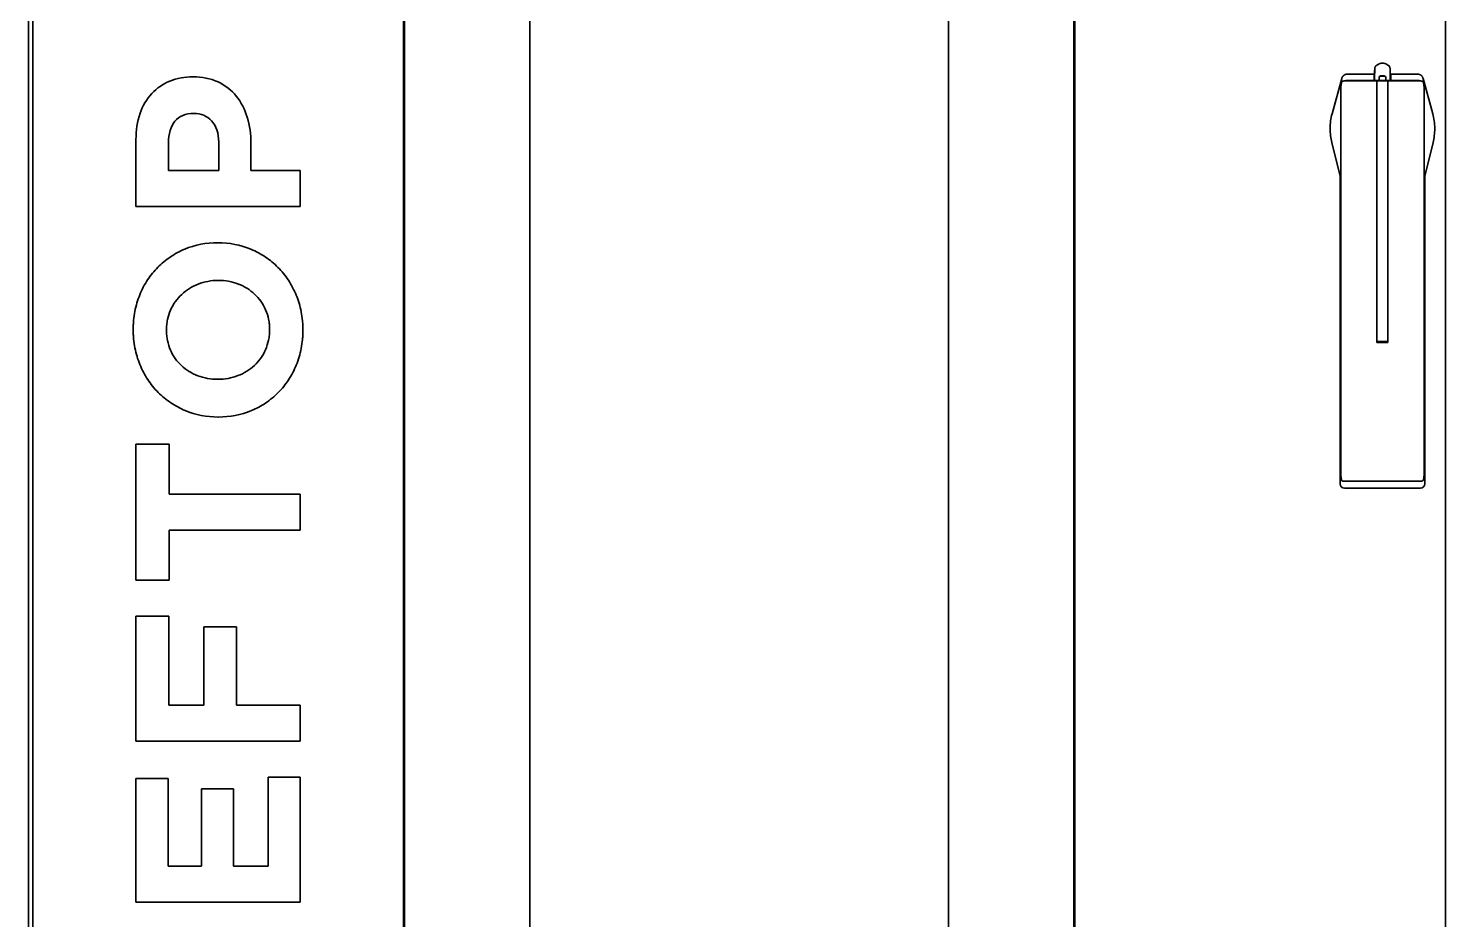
# Model space of a CAD drawing. Header units: inches. Extents: x 885 to 6823, y 710 to 5493.
# Drawn here: x 2616 to 3266, y 2844 to 3253 of the extents above; entities that cross this region are included whole.
import ezdxf

# ---------------------------------------------------------------- set-up
doc = ezdxf.new("R2010")
doc.units = ezdxf.units.IN
doc.layers.add('1', color=7, linetype='Continuous', true_color=0xffffff)

msp = doc.modelspace()

# ---------------------------------------------------------------- linework, layer by layer
at = {"layer": '1', "color": 7, "linetype": 'Continuous', "lineweight": 35}
for p, q in [((2615.78, 4020.25), (2615.78, 2355.06)), ((2615.78, 4020.25), (2615.78, 2355.06)), ((2617.78, 2370.86), (2617.78, 4018.86)), ((2787.78, 2568.87), (2787.78, 4018.86)), ((2788.28, 4018.36), (2788.28, 2568.96)), ((3095.28, 2568.96), (3095.28, 4018.36)), ((3095.78, 2568.87), (3095.78, 4018.86)), ((3265.78, 2370.86), (3265.78, 4018.86)), ((2845.78, 3903.36), (2845.78, 2683.96)), ((3037.78, 2683.96), (3037.78, 3903.36)), ((2691.38, 3230.85), (2691.17, 3230.85)), ((3232.96, 3232.09), (3233.13, 3231.92)), ((3233.13, 3231.92), (3233.17, 3231.91)), ((3233.16, 3229.08), (3233.16, 3231.69)), ((3234.78, 3236.54), (3234.29, 3236.26)), ((3235.28, 3229.08), (3235.28, 3230.58)), ((3237.78, 3231.33), (3235.78, 3231.33)), ((3235.78, 3231.08), (3237.78, 3231.08)), ((3238.28, 3229.08), (3238.28, 3230.58)), ((3239.28, 3236.25), (3238.78, 3236.54)), ((3240.38, 3231.91), (3240.43, 3231.92)), ((3240.4, 3231.69), (3240.4, 3229.08)), ((3240.6, 3232.09), (3240.43, 3231.92)), ((3218.1, 3230.05), (3213.68, 3213.89)), ((3217.64, 3049.82), (3217.64, 3224.37)), ((3217.64, 3049.82), (3217.64, 3224.37)), ((3217.8, 3227.15), (3217.99, 3228.06)), ((3217.8, 3227.15), (3217.99, 3228.06)), ((3222.61, 3228.96), (3219.79, 3228.96)), ((3222.61, 3228.96), (3219.79, 3228.96)), ((3219.97, 3229.08), (3222.64, 3229.08)), ((3221.05, 3228.96), (3221.05, 3229.08)), ((3234.28, 3228.96), (3222.61, 3228.96)), ((3234.28, 3228.96), (3222.61, 3228.96)), ((3222.64, 3229.08), (3232.93, 3229.08)), ((3231.03, 3229.08), (3231.03, 3228.96)), ((3232.92, 3229.33), (3232.92, 3230.09)), ((3232.93, 3229.08), (3233.05, 3229.08)), ((3233.05, 3229.08), (3233.05, 3228.96)), ((3233.07, 3229.08), (3233.16, 3229.08)), ((3233.64, 3229.08), (3233.16, 3229.08)), ((3233.5, 3229.08), (3233.5, 3228.95)), ((3233.64, 3229.08), (3235.04, 3229.08)), ((3234.28, 3228.96), (3234.28, 3109.36)), ((3234.28, 3228.96), (3239.28, 3228.96)), ((3234.28, 3228.96), (3234.28, 3108.86)), ((3234.28, 3228.96), (3239.28, 3228.96)), ((3235.28, 3229.08), (3235.04, 3229.08)), ((3235.77, 3229.08), (3235.28, 3229.08)), ((3237.79, 3229.08), (3235.77, 3229.08)), ((3238.28, 3229.08), (3237.79, 3229.08)), ((3238.52, 3229.08), (3238.28, 3229.08)), ((3238.52, 3229.08), (3239.92, 3229.08)), ((3250.95, 3228.96), (3239.28, 3228.96)), ((3239.28, 3228.96), (3239.28, 3109.36)), ((3250.95, 3228.96), (3239.28, 3228.96)), ((3239.28, 3228.96), (3239.28, 3108.86)), ((3240.4, 3229.08), (3239.92, 3229.08)), ((3240.06, 3229.08), (3240.06, 3228.95)), ((3240.4, 3229.08), (3240.49, 3229.08)), ((3240.51, 3229.08), (3240.51, 3228.96)), ((3240.51, 3229.08), (3240.63, 3229.08)), ((3240.63, 3229.08), (3250.93, 3229.08)), ((3240.64, 3229.33), (3240.64, 3230.09)), ((3242.53, 3228.96), (3242.53, 3229.08)), ((3250.93, 3229.08), (3253.59, 3229.08)), ((3253.77, 3228.96), (3250.95, 3228.96)), ((3253.77, 3228.96), (3250.95, 3228.96)), ((3252.51, 3229.08), (3252.51, 3228.96)), ((3259.88, 3213.89), (3255.46, 3230.05)), ((3255.77, 3227.15), (3255.57, 3228.06)), ((3255.77, 3227.15), (3255.57, 3228.06)), ((3255.92, 3049.82), (3255.92, 3224.37)), ((3255.92, 3049.82), (3255.92, 3224.37)), ((2691.49, 3214.08), (2691.7, 3214.08)), ((3212.79, 3207.04), (3212.79, 3207.19)), ((3260.78, 3207.19), (3260.78, 3207.04)), ((2665.14, 3202.04), (2665.14, 3171.28)), ((2680.09, 3187.84), (2680.09, 3200.64)), ((2703.1, 3200.96), (2703.1, 3187.84)), ((2717.84, 3187.84), (2717.84, 3200.42)), ((3213.55, 3200.72), (3217.21, 3185.9)), ((3256.36, 3185.93), (3260.01, 3200.72)), ((2703.1, 3187.84), (2680.09, 3187.84)), ((2740.42, 3187.84), (2717.84, 3187.84)), ((2740.42, 3171.28), (2740.42, 3187.84)), ((3217.35, 3185.76), (3217.35, 3044.11)), ((3256.21, 3044.11), (3256.21, 3185.71)), ((2665.14, 3171.28), (2740.42, 3171.28)), ((2702.78, 3154.72), (2702.57, 3154.72)), ((2702.78, 3137.41), (2703, 3137.41)), ((3239.28, 3109.36), (3234.28, 3109.36)), ((3239.28, 3108.86), (3234.28, 3108.86)), ((2702.78, 3092.03), (2702.57, 3092.03)), ((2702.78, 3074.72), (2703, 3074.72)), ((2680.41, 3062.22), (2665.14, 3062.22)), ((2665.14, 3062.22), (2665.14, 2999.85)), ((2680.41, 3039.32), (2680.41, 3062.22)), ((3217.8, 3047.03), (3217.99, 3046.13)), ((3217.8, 3047.03), (3217.99, 3046.13)), ((3219.97, 3042.11), (3219.35, 3042.11)), ((3222.61, 3045.23), (3219.79, 3045.23)), ((3222.61, 3045.23), (3219.79, 3045.23)), ((3223.04, 3042.11), (3219.97, 3042.11)), ((3250.95, 3045.23), (3222.61, 3045.23)), ((3250.95, 3045.23), (3222.61, 3045.23)), ((3250.52, 3042.11), (3223.04, 3042.11)), ((3253.59, 3042.11), (3250.52, 3042.11)), ((3253.77, 3045.23), (3250.95, 3045.23)), ((3253.77, 3045.23), (3250.95, 3045.23)), ((3254.21, 3042.11), (3253.59, 3042.11)), ((3255.77, 3047.03), (3255.57, 3046.13)), ((3255.77, 3047.03), (3255.57, 3046.13)), ((2740.42, 3039.32), (2680.41, 3039.32)), ((2740.42, 3022.76), (2740.42, 3039.32)), ((2680.41, 3022.76), (2740.42, 3022.76)), ((2680.41, 2999.85), (2680.41, 3022.76)), ((2665.14, 2999.85), (2680.41, 2999.85)), ((2680.2, 2983.29), (2665.14, 2983.29)), ((2665.14, 2983.29), (2665.14, 2925.98)), ((2680.2, 2942.54), (2680.2, 2983.29)), ((2696.22, 2978.46), (2696.22, 2942.54)), ((2711.28, 2978.46), (2696.22, 2978.46)), ((2711.28, 2942.54), (2711.28, 2978.46)), ((2696.22, 2942.54), (2680.2, 2942.54)), ((2740.42, 2942.54), (2711.28, 2942.54)), ((2740.42, 2925.98), (2740.42, 2942.54)), ((2665.14, 2925.98), (2740.42, 2925.98)), ((2665.14, 2908.88), (2665.14, 2852.1)), ((2679.88, 2908.88), (2665.14, 2908.88)), ((2679.88, 2868.56), (2679.88, 2908.88)), ((2725.69, 2909.42), (2725.69, 2868.56)), ((2740.42, 2909.42), (2725.69, 2909.42)), ((2740.42, 2852.1), (2740.42, 2909.42)), ((2695.15, 2904.04), (2695.15, 2868.56)), ((2709.88, 2904.04), (2695.15, 2904.04)), ((2709.88, 2868.56), (2709.88, 2904.04)), ((2695.15, 2868.56), (2679.88, 2868.56)), ((2725.69, 2868.56), (2709.88, 2868.56)), ((2665.14, 2852.1), (2740.42, 2852.1))]:
    msp.add_line(p, q, dxfattribs=at)
for centre, radius, start, end in [((3236.78, 3233.08), 4, 90.08427, 120), ((3236.78, 3233.08), 4, 60, 90.08427), ((3235.78, 3230.58), 0.5, 90, 180), ((3237.78, 3230.58), 0.5, 0, 90)]:
    msp.add_arc(centre, radius, start, end, dxfattribs=at)
for centre, major_axis, ratio, start_param, end_param in [((3223.96, 3232), (4, 0), 0.017455, 1.803065, 2.654284), ((3236.78, 3231.05), (59.7, 0), 0.017455, 1.634877, 1.803065), ((3236.78, 3231.05), (59.7, 0), 0.017455, 1.338527, 1.506716), ((3249.6, 3232), (4, 0), 0.017455, 0.48731, 1.338527), ((3217.87, 3224.37), (0, -2.96), 0.078459, 3.489667, 4.712389), ((3217.87, 3224.37), (0, -2.96), 0.078459, 3.489667, 4.712389), ((3218.39, 3213.99), (0, -14.97), 0.078459, 3.390853, 3.489628), ((3218.39, 3213.99), (0, -14.97), 0.078459, 3.390853, 3.489663), ((3233.07, 3228.68), (0, 0.4), 0.035998, 0, 0.799669), ((3240.49, 3228.68), (0, 0.4), 0.035998, 5.483517, 6.283185), ((3255.17, 3213.99), (0, -14.97), 0.078459, 2.793557, 2.892332), ((3255.17, 3213.99), (0, -14.97), 0.078459, 2.793522, 2.892332), ((3255.69, 3224.37), (0, -2.96), 0.078459, 1.570796, 2.793518), ((3255.69, 3224.37), (0, -2.96), 0.078459, 1.570796, 2.793518), ((3217.87, 3049.82), (0, 2.96), 0.078459, 1.570796, 2.793518), ((3217.87, 3049.82), (0, 2.96), 0.078459, 1.570796, 2.793518), ((3255.69, 3049.82), (0, 2.96), 0.078459, 3.489667, 4.712389), ((3255.69, 3049.82), (0, 2.96), 0.078459, 3.489667, 4.712389), ((3219.35, 3044.11), (2, 0), 0.999657, 3.141593, 4.712389), ((3218.39, 3060.2), (0, -14.97), 0.078459, 5.935149, 6.033925), ((3218.39, 3060.2), (0, -14.97), 0.078459, 5.935115, 6.033925), ((3254.21, 3044.11), (2, 0), 0.999657, 4.712389, 6.283185), ((3255.17, 3060.2), (0, -14.97), 0.078459, 0.249261, 0.348036), ((3255.17, 3060.2), (0, -14.97), 0.078459, 0.249261, 0.34807)]:
    msp.add_ellipse(centre, major_axis=major_axis, ratio=ratio, start_param=start_param, end_param=end_param, dxfattribs=at)
for points, degree, knots in [([(2691.17, 3230.85), (2687.59, 3230.85), (2680.55, 3229.69), (2671.68, 3223.58), (2666.15, 3213.79), (2665.14, 3206.11), (2665.14, 3202.04)], 3, [0, 0, 0, 0, 0.246876, 0.476926, 0.718842, 1, 1, 1, 1]), ([(2717.84, 3200.42), (2717.84, 3204.42), (2716.88, 3212.11), (2711.86, 3222.36), (2702.89, 3229.5), (2695.29, 3230.85), (2691.38, 3230.85)], 3, [0, 0, 0, 0, 0.265754, 0.507017, 0.740214, 1, 1, 1, 1]), ([(3217.98, 3229.17), (3217.98, 3229.18), (3217.98, 3229.2), (3217.98, 3229.24), (3217.98, 3229.27), (3217.98, 3229.3), (3217.98, 3229.33), (3217.99, 3229.36), (3217.99, 3229.39), (3217.99, 3229.42), (3218, 3229.46), (3218, 3229.49), (3218, 3229.52), (3218.01, 3229.55), (3218.01, 3229.58), (3218.01, 3229.61), (3218.02, 3229.64), (3218.02, 3229.67), (3218.03, 3229.7), (3218.03, 3229.73), (3218.04, 3229.76), (3218.05, 3229.8), (3218.05, 3229.83), (3218.06, 3229.86), (3218.06, 3229.89), (3218.07, 3229.92), (3218.08, 3229.95), (3218.09, 3229.98), (3218.09, 3230.01), (3218.1, 3230.04), (3218.11, 3230.07), (3218.12, 3230.1), (3218.13, 3230.13), (3218.14, 3230.16), (3218.15, 3230.19), (3218.16, 3230.22), (3218.17, 3230.25), (3218.18, 3230.28), (3218.19, 3230.3), (3218.2, 3230.33), (3218.21, 3230.36), (3218.22, 3230.39), (3218.23, 3230.42), (3218.24, 3230.45), (3218.25, 3230.48), (3218.27, 3230.5), (3218.28, 3230.53), (3218.29, 3230.56), (3218.31, 3230.59), (3218.32, 3230.62), (3218.33, 3230.64), (3218.35, 3230.67), (3218.36, 3230.7), (3218.38, 3230.73), (3218.39, 3230.75), (3218.41, 3230.78), (3218.42, 3230.81), (3218.44, 3230.83), (3218.46, 3230.86), (3218.47, 3230.88), (3218.49, 3230.91), (3218.51, 3230.94), (3218.52, 3230.96), (3218.54, 3230.99), (3218.56, 3231.01), (3218.58, 3231.04), (3218.59, 3231.06), (3218.64, 3231.13), (3218.73, 3231.23), (3218.86, 3231.37), (3219.01, 3231.5), (3219.16, 3231.61), (3219.32, 3231.72), (3219.49, 3231.81), (3219.67, 3231.89), (3219.87, 3231.95), (3220.07, 3232), (3220.23, 3232.02), (3220.32, 3232.03), (3220.36, 3232.03), (3220.39, 3232.03), (3220.41, 3232.03), (3220.42, 3232.03)], 3, [0, 0, 0, 0, 0.007632, 0.015256, 0.02287, 0.030477, 0.038075, 0.045665, 0.053246, 0.06082, 0.068385, 0.075943, 0.083493, 0.091035, 0.098569, 0.106096, 0.113616, 0.121129, 0.128634, 0.136132, 0.143624, 0.151108, 0.158586, 0.166058, 0.173522, 0.180981, 0.188433, 0.195879, 0.203319, 0.210754, 0.218182, 0.225605, 0.233022, 0.240434, 0.247841, 0.255243, 0.262639, 0.270031, 0.277418, 0.2848, 0.292178, 0.299551, 0.30692, 0.314286, 0.321647, 0.329004, 0.336358, 0.343708, 0.351055, 0.358399, 0.365739, 0.373077, 0.380411, 0.387743, 0.395073, 0.4024, 0.409725, 0.417048, 0.424369, 0.431688, 0.439006, 0.446322, 0.453637, 0.460951, 0.468264, 0.475576, 0.482887, 0.490198, 0.535154, 0.580389, 0.62593, 0.671807, 0.718053, 0.763801, 0.811489, 0.861124, 0.912709, 0.966249, 0.9747, 0.983143, 0.991576, 1, 1, 1, 1]), ([(3232.96, 3232.09), (3232.96, 3232.09), (3232.95, 3232.08), (3232.95, 3232.05), (3232.95, 3232.03), (3232.95, 3232.01), (3232.95, 3232), (3232.94, 3231.97), (3232.94, 3231.96), (3232.94, 3231.9), (3232.94, 3231.84), (3232.94, 3231.75), (3232.94, 3231.73), (3232.94, 3231.69), (3232.94, 3231.67), (3232.93, 3231.61), (3232.93, 3231.57), (3232.93, 3231.43), (3232.93, 3231.33), (3232.93, 3231.19), (3232.93, 3231.16), (3232.93, 3231.1), (3232.93, 3231.08), (3232.93, 3230.99), (3232.92, 3230.87), (3232.92, 3230.75), (3232.92, 3230.65), (3232.92, 3230.62), (3232.92, 3230.55), (3232.92, 3230.52), (3232.92, 3230.36), (3232.92, 3230.23), (3232.92, 3230.09)], 3, [0, 0, 0, 0, 0.125, 0.125, 0.1875, 0.1875, 0.21875, 0.21875, 0.25, 0.25, 0.375, 0.375, 0.40625, 0.40625, 0.4375, 0.4375, 0.5, 0.5, 0.625, 0.625, 0.65625, 0.65625, 0.6875, 0.6875, 0.75, 0.8125, 0.8125, 0.84375, 0.84375, 0.875, 0.875, 1, 1, 1, 1]), ([(3234.27, 3236.28), (3234.13, 3236.2), (3233.88, 3236.02), (3233.6, 3235.68), (3233.42, 3235.34), (3233.34, 3235.06), (3233.3, 3234.88), (3233.28, 3234.74), (3233.26, 3234.54), (3233.24, 3234.16), (3233.2, 3233.32), (3233.18, 3232.49), (3233.17, 3232.12)], 3, [0, 0, 0, 0, 0.05619, 0.111949, 0.158799, 0.195625, 0.221715, 0.247466, 0.289901, 0.415578, 0.761041, 1, 1, 1, 1]), ([(3233.29, 3234.31), (3233.29, 3234.31), (3233.29, 3234.31), (3233.29, 3234.26), (3233.3, 3234.21), (3233.3, 3234.12), (3233.3, 3234.06), (3233.31, 3233.96), (3233.31, 3233.9), (3233.31, 3233.79), (3233.31, 3233.73), (3233.32, 3233.62), (3233.32, 3233.56), (3233.33, 3233.38), (3233.33, 3233.26), (3233.34, 3233.02), (3233.34, 3232.89), (3233.35, 3232.73), (3233.35, 3232.7), (3233.35, 3232.66)], 3, [0, 0, 0, 0, 0.011315, 0.011315, 0.114653, 0.114653, 0.217991, 0.217991, 0.321329, 0.321329, 0.424667, 0.424667, 0.528005, 0.528005, 0.73468, 0.73468, 0.941356, 0.941356, 1, 1, 1, 1]), ([(3233.3, 3234.29), (3233.3, 3234.29), (3233.31, 3234.25), (3233.32, 3234.04), (3233.34, 3233.49), (3233.36, 3232.94), (3233.36, 3232.66)], 3, [0, 0, 0, 0, 0.069479, 0.256476, 0.654628, 1, 1, 1, 1]), ([(3240.39, 3231.91), (3240.38, 3232.19), (3240.36, 3232.97), (3240.32, 3233.97), (3240.3, 3234.49), (3240.28, 3234.72), (3240.26, 3234.9), (3240.19, 3235.17), (3240, 3235.61), (3239.68, 3236.02), (3239.36, 3236.19), (3239.27, 3236.23)], 3, [0, 0, 0, 0, 0.202223, 0.588964, 0.729574, 0.763945, 0.785578, 0.819152, 0.867943, 0.964183, 1, 1, 1, 1]), ([(3240.64, 3230.09), (3240.64, 3230.23), (3240.64, 3230.36), (3240.64, 3230.55), (3240.64, 3230.62), (3240.64, 3230.69), (3240.64, 3230.71), (3240.64, 3230.74), (3240.64, 3230.76), (3240.64, 3230.8), (3240.64, 3230.84), (3240.64, 3230.99), (3240.63, 3231.1), (3240.63, 3231.24), (3240.63, 3231.27), (3240.63, 3231.32), (3240.63, 3231.35), (3240.63, 3231.42), (3240.63, 3231.47), (3240.63, 3231.61), (3240.62, 3231.69), (3240.62, 3231.78), (3240.62, 3231.8), (3240.62, 3231.84), (3240.62, 3231.85), (3240.62, 3231.9), (3240.62, 3231.95), (3240.61, 3232), (3240.61, 3232.02), (3240.61, 3232.03), (3240.61, 3232.05), (3240.61, 3232.05), (3240.61, 3232.08), (3240.61, 3232.09), (3240.6, 3232.09)], 3, [0, 0, 0, 0, 0.125, 0.125, 0.1875, 0.1875, 0.203125, 0.203125, 0.21875, 0.21875, 0.25, 0.25, 0.375, 0.375, 0.40625, 0.40625, 0.4375, 0.4375, 0.5, 0.5, 0.625, 0.625, 0.65625, 0.65625, 0.6875, 0.6875, 0.75, 0.8125, 0.8125, 0.84375, 0.84375, 0.875, 0.875, 1, 1, 1, 1]), ([(3253.14, 3232.03), (3253.14, 3232.03), (3253.16, 3232.03), (3253.18, 3232.03), (3253.2, 3232.03), (3253.23, 3232.03), (3253.25, 3232.03), (3253.33, 3232.02), (3253.47, 3232), (3253.66, 3231.96), (3253.84, 3231.91), (3254.01, 3231.84), (3254.18, 3231.75), (3254.35, 3231.65), (3254.51, 3231.54), (3254.66, 3231.41), (3254.79, 3231.27), (3254.92, 3231.13), (3255.02, 3230.99), (3255.12, 3230.85), (3255.2, 3230.7), (3255.26, 3230.58), (3255.3, 3230.49), (3255.32, 3230.44), (3255.35, 3230.38), (3255.37, 3230.32), (3255.39, 3230.27), (3255.41, 3230.21), (3255.43, 3230.15), (3255.44, 3230.09), (3255.46, 3230.03), (3255.48, 3229.97), (3255.49, 3229.91), (3255.5, 3229.85), (3255.52, 3229.79), (3255.53, 3229.73), (3255.54, 3229.67), (3255.55, 3229.61), (3255.56, 3229.55), (3255.56, 3229.48), (3255.57, 3229.42), (3255.57, 3229.36), (3255.58, 3229.3), (3255.58, 3229.23), (3255.58, 3229.19), (3255.58, 3229.17)], 3, [0, 0, 0, 0, 0.005575, 0.01117, 0.016785, 0.022421, 0.028076, 0.033751, 0.082723, 0.130244, 0.176322, 0.220964, 0.264181, 0.312107, 0.359498, 0.406382, 0.452791, 0.498752, 0.539138, 0.579405, 0.619576, 0.659672, 0.674176, 0.6887, 0.703244, 0.71781, 0.732398, 0.74701, 0.761647, 0.776309, 0.790999, 0.805716, 0.820462, 0.835238, 0.850045, 0.864883, 0.879754, 0.894658, 0.909597, 0.924571, 0.939582, 0.954629, 0.969714, 0.984837, 1, 1, 1, 1]), ([(3218.1, 3228.49), (3218.11, 3228.51), (3218.12, 3228.54), (3218.13, 3228.57), (3218.14, 3228.58), (3218.15, 3228.59), (3218.16, 3228.6), (3218.19, 3228.65), (3218.23, 3228.68), (3218.31, 3228.74), (3218.36, 3228.77), (3218.48, 3228.82), (3218.54, 3228.84), (3218.63, 3228.86), (3218.65, 3228.87), (3218.69, 3228.87), (3218.71, 3228.88), (3218.77, 3228.89), (3218.81, 3228.9), (3218.94, 3228.92), (3219.03, 3228.93), (3219.22, 3228.94), (3219.33, 3228.95), (3219.55, 3228.95), (3219.67, 3228.96), (3219.79, 3228.96)], 3, [0, 0, 0, 0, 0.0625, 0.0625, 0.09375, 0.09375, 0.125, 0.125, 0.25, 0.25, 0.375, 0.375, 0.5, 0.5, 0.53125, 0.53125, 0.5625, 0.5625, 0.625, 0.625, 0.75, 0.75, 0.875, 0.875, 1, 1, 1, 1]), ([(3218.1, 3228.49), (3218.11, 3228.51), (3218.12, 3228.54), (3218.13, 3228.57), (3218.14, 3228.58), (3218.15, 3228.59), (3218.16, 3228.6), (3218.19, 3228.65), (3218.23, 3228.68), (3218.31, 3228.74), (3218.36, 3228.77), (3218.48, 3228.82), (3218.54, 3228.84), (3218.63, 3228.86), (3218.65, 3228.87), (3218.69, 3228.87), (3218.71, 3228.88), (3218.77, 3228.89), (3218.81, 3228.9), (3218.94, 3228.92), (3219.03, 3228.93), (3219.22, 3228.94), (3219.33, 3228.95), (3219.55, 3228.95), (3219.67, 3228.96), (3219.79, 3228.96)], 3, [0, 0, 0, 0, 0.0625, 0.0625, 0.09375, 0.09375, 0.125, 0.125, 0.25, 0.25, 0.375, 0.375, 0.5, 0.5, 0.53125, 0.53125, 0.5625, 0.5625, 0.625, 0.625, 0.75, 0.75, 0.875, 0.875, 1, 1, 1, 1]), ([(3220.41, 3229.04), (3220.43, 3229.04), (3220.45, 3229.04), (3220.49, 3229.05), (3220.51, 3229.05), (3220.56, 3229.05), (3220.59, 3229.05), (3220.63, 3229.05), (3220.64, 3229.05), (3220.67, 3229.05), (3220.68, 3229.05), (3220.73, 3229.05), (3220.76, 3229.05), (3220.8, 3229.05), (3220.81, 3229.05), (3220.84, 3229.05), (3220.86, 3229.05), (3220.9, 3229.05), (3220.93, 3229.05), (3220.97, 3229.05), (3220.98, 3229.05), (3221.01, 3229.05), (3221.02, 3229.05), (3221.03, 3229.05)], 3, [0, 0, 0, 0, 0.125, 0.125, 0.25, 0.25, 0.375, 0.375, 0.4375, 0.4375, 0.5, 0.5, 0.625, 0.625, 0.6875, 0.6875, 0.75, 0.75, 0.875, 0.875, 0.9375, 0.9375, 1, 1, 1, 1]), ([(3232.92, 3229.33), (3232.92, 3229.31), (3232.92, 3229.3), (3232.92, 3229.27), (3232.92, 3229.27), (3232.92, 3229.25), (3232.92, 3229.24), (3232.92, 3229.22), (3232.92, 3229.21), (3232.92, 3229.18), (3232.92, 3229.18), (3232.92, 3229.17), (3232.92, 3229.16), (3232.92, 3229.14), (3232.92, 3229.13), (3232.92, 3229.12), (3232.92, 3229.11), (3232.92, 3229.11), (3232.92, 3229.1), (3232.92, 3229.09), (3232.93, 3229.09), (3232.93, 3229.09), (3232.93, 3229.08), (3232.93, 3229.08), (3232.93, 3229.08)], 3, [0, 0, 0, 0, 0.125, 0.125, 0.1875, 0.1875, 0.25, 0.25, 0.375, 0.375, 0.4375, 0.4375, 0.5, 0.5, 0.625, 0.625, 0.6875, 0.6875, 0.75, 0.8125, 0.8125, 0.875, 0.875, 1, 1, 1, 1]), ([(3240.63, 3229.08), (3240.63, 3229.08), (3240.64, 3229.08), (3240.64, 3229.09), (3240.64, 3229.09), (3240.64, 3229.09), (3240.64, 3229.1), (3240.64, 3229.11), (3240.64, 3229.11), (3240.64, 3229.13), (3240.64, 3229.14), (3240.64, 3229.16), (3240.64, 3229.18), (3240.64, 3229.2), (3240.64, 3229.21), (3240.64, 3229.22), (3240.64, 3229.23), (3240.64, 3229.25), (3240.64, 3229.27), (3240.64, 3229.27), (3240.64, 3229.3), (3240.64, 3229.31), (3240.64, 3229.33)], 3, [0, 0, 0, 0, 0.125, 0.125, 0.1875, 0.1875, 0.25, 0.25, 0.375, 0.375, 0.5, 0.5, 0.625, 0.625, 0.6875, 0.6875, 0.75, 0.8125, 0.8125, 0.875, 0.875, 1, 1, 1, 1]), ([(3252.53, 3229.05), (3252.55, 3229.05), (3252.58, 3229.05), (3252.62, 3229.05), (3252.63, 3229.05), (3252.66, 3229.05), (3252.68, 3229.05), (3252.72, 3229.05), (3252.75, 3229.05), (3252.8, 3229.05), (3252.83, 3229.05), (3252.88, 3229.05), (3252.89, 3229.05), (3252.92, 3229.05), (3252.93, 3229.05), (3252.97, 3229.05), (3253, 3229.05), (3253.03, 3229.05), (3253.05, 3229.05), (3253.07, 3229.05), (3253.08, 3229.05), (3253.11, 3229.04), (3253.13, 3229.04), (3253.15, 3229.04)], 3, [0, 0, 0, 0, 0.125, 0.125, 0.1875, 0.1875, 0.25, 0.25, 0.375, 0.375, 0.5, 0.5, 0.5625, 0.5625, 0.625, 0.625, 0.75, 0.75, 0.8125, 0.8125, 0.875, 0.875, 1, 1, 1, 1]), ([(3253.77, 3228.96), (3253.89, 3228.96), (3254.01, 3228.95), (3254.23, 3228.95), (3254.34, 3228.94), (3254.53, 3228.93), (3254.62, 3228.92), (3254.75, 3228.9), (3254.79, 3228.89), (3254.85, 3228.88), (3254.87, 3228.87), (3254.91, 3228.87), (3254.93, 3228.86), (3255.02, 3228.84), (3255.08, 3228.82), (3255.2, 3228.77), (3255.25, 3228.74), (3255.33, 3228.68), (3255.37, 3228.65), (3255.4, 3228.6), (3255.41, 3228.59), (3255.42, 3228.58), (3255.43, 3228.57), (3255.44, 3228.54), (3255.45, 3228.51), (3255.46, 3228.49)], 3, [0, 0, 0, 0, 0.125, 0.125, 0.25, 0.25, 0.375, 0.375, 0.4375, 0.4375, 0.46875, 0.46875, 0.5, 0.5, 0.625, 0.625, 0.75, 0.75, 0.875, 0.875, 0.90625, 0.90625, 0.9375, 0.9375, 1, 1, 1, 1]), ([(3253.77, 3228.96), (3253.89, 3228.96), (3254.01, 3228.95), (3254.23, 3228.95), (3254.34, 3228.94), (3254.53, 3228.93), (3254.62, 3228.92), (3254.75, 3228.9), (3254.79, 3228.89), (3254.85, 3228.88), (3254.87, 3228.87), (3254.91, 3228.87), (3254.93, 3228.86), (3255.02, 3228.84), (3255.08, 3228.82), (3255.2, 3228.77), (3255.25, 3228.74), (3255.33, 3228.68), (3255.37, 3228.65), (3255.4, 3228.6), (3255.41, 3228.59), (3255.42, 3228.58), (3255.43, 3228.57), (3255.44, 3228.54), (3255.45, 3228.51), (3255.46, 3228.49)], 3, [0, 0, 0, 0, 0.125, 0.125, 0.25, 0.25, 0.375, 0.375, 0.4375, 0.4375, 0.46875, 0.46875, 0.5, 0.5, 0.625, 0.625, 0.75, 0.75, 0.875, 0.875, 0.90625, 0.90625, 0.9375, 0.9375, 1, 1, 1, 1]), ([(2691.49, 3214.08), (2689.82, 3214.08), (2686.59, 3213.58), (2682.64, 3210.62), (2680.45, 3206.02), (2680.09, 3202.52), (2680.09, 3200.64)], 3, [0, 0, 0, 0, 0.251665, 0.476381, 0.716008, 1, 1, 1, 1]), ([(2703.1, 3200.96), (2703.1, 3202.83), (2702.64, 3206.34), (2700.16, 3210.77), (2696.29, 3213.53), (2693.23, 3214.08), (2691.7, 3214.08)], 3, [0, 0, 0, 0, 0.28912, 0.535012, 0.763547, 1, 1, 1, 1]), ([(3217.35, 3185.71), (3217.35, 3185.72), (3217.35, 3185.72), (3217.34, 3185.73), (3217.34, 3185.73), (3217.33, 3185.74), (3217.33, 3185.74), (3217.32, 3185.75), (3217.32, 3185.76), (3217.31, 3185.76), (3217.31, 3185.77), (3217.3, 3185.78), (3217.3, 3185.78), (3217.3, 3185.79), (3217.29, 3185.8), (3217.29, 3185.8), (3217.28, 3185.81), (3217.28, 3185.81), (3217.28, 3185.82), (3217.27, 3185.83), (3217.27, 3185.83), (3217.27, 3185.84), (3217.26, 3185.84), (3217.26, 3185.84), (3217.26, 3185.85), (3217.25, 3185.85), (3217.25, 3185.85), (3217.25, 3185.86), (3217.25, 3185.86), (3217.24, 3185.86), (3217.24, 3185.86), (3217.24, 3185.87), (3217.24, 3185.87), (3217.23, 3185.87), (3217.23, 3185.88), (3217.23, 3185.88), (3217.23, 3185.88), (3217.23, 3185.88), (3217.22, 3185.89), (3217.22, 3185.89), (3217.22, 3185.89), (3217.22, 3185.9), (3217.22, 3185.9), (3217.21, 3185.9), (3217.21, 3185.91), (3217.21, 3185.91), (3217.21, 3185.92), (3217.21, 3185.92), (3217.21, 3185.92), (3217.21, 3185.92), (3217.21, 3185.93), (3217.21, 3185.93), (3217.21, 3185.93), (3217.21, 3185.93), (3217.2, 3185.93), (3217.2, 3185.94), (3217.2, 3185.94), (3217.2, 3185.94), (3217.2, 3185.95), (3217.2, 3185.95), (3217.2, 3185.95), (3217.2, 3185.95), (3217.2, 3185.96), (3217.2, 3185.96)], 3, [0, 0, 0, 0, 0.027827, 0.054844, 0.081048, 0.106438, 0.131015, 0.154782, 0.177745, 0.199912, 0.221289, 0.241888, 0.261718, 0.280791, 0.299119, 0.316713, 0.333586, 0.34975, 0.365219, 0.380004, 0.394119, 0.407575, 0.420385, 0.432562, 0.444116, 0.455062, 0.467544, 0.480326, 0.493396, 0.506744, 0.520361, 0.534236, 0.548363, 0.562734, 0.577346, 0.592193, 0.607274, 0.622588, 0.638136, 0.653921, 0.669947, 0.68622, 0.702748, 0.719542, 0.736612, 0.753972, 0.771637, 0.789626, 0.807956, 0.826651, 0.831578, 0.838061, 0.846105, 0.855716, 0.866904, 0.879682, 0.894068, 0.910088, 0.927772, 0.947158, 0.968275, 0.991146, 1, 1, 1, 1]), ([(3217.21, 3185.95), (3217.22, 3185.95), (3217.22, 3185.95), (3217.22, 3185.94), (3217.23, 3185.94), (3217.23, 3185.94), (3217.24, 3185.93), (3217.25, 3185.93), (3217.25, 3185.93), (3217.26, 3185.92), (3217.27, 3185.91), (3217.28, 3185.91), (3217.29, 3185.9), (3217.3, 3185.89), (3217.31, 3185.88), (3217.33, 3185.87), (3217.34, 3185.86), (3217.36, 3185.84), (3217.38, 3185.83), (3217.39, 3185.81), (3217.41, 3185.8), (3217.42, 3185.8), (3217.42, 3185.8)], 3, [0, 0, 0, 0, 0.045191, 0.091106, 0.137751, 0.185142, 0.233292, 0.282217, 0.33193, 0.382443, 0.433769, 0.485917, 0.538895, 0.592708, 0.647354, 0.70283, 0.759136, 0.816268, 0.874227, 0.933011, 0.992621, 1, 1, 1, 1]), ([(3217.35, 3185.75), (3217.36, 3185.38), (3217.36, 3184.97), (3217.36, 3184.76), (3217.36, 3184.63), (3217.36, 3184.58), (3217.36, 3184.47), (3217.36, 3184.31)], 2, [0, 0, 0, 0.5, 0.6, 0.75, 0.75, 0.875, 1, 1, 1]), ([(3256.2, 3184.31), (3256.2, 3184.38), (3256.2, 3184.51), (3256.2, 3184.54), (3256.2, 3184.54), (3256.2, 3184.57), (3256.2, 3184.64), (3256.2, 3184.72), (3256.2, 3184.82), (3256.2, 3184.93), (3256.2, 3185.01), (3256.2, 3185.03), (3256.2, 3185.17), (3256.21, 3185.63), (3256.21, 3185.71)], 2, [0, 0, 0, 0.0625, 0.125, 0.15625, 0.1875, 0.21875, 0.25, 0.25, 0.321429, 0.392857, 0.392857, 0.5, 0.5, 1, 1, 1]), ([(2702.57, 3154.72), (2697.44, 3154.72), (2689.71, 3153.24), (2680.79, 3148.43), (2674.99, 3143.64), (2670.22, 3137.75), (2667.24, 3132.06), (2665.52, 3127.12), (2664.57, 3123.18), (2664.08, 3119.78), (2663.89, 3116.97), (2663.84, 3114.83), (2663.89, 3112.68), (2664.09, 3109.87), (2664.58, 3106.45), (2665.54, 3102.51), (2667.28, 3097.55), (2670.29, 3091.83), (2675.1, 3085.9), (2680.93, 3081.07), (2689.89, 3076.23), (2697.64, 3074.72), (2702.78, 3074.72)], 3, [0, 0, 0, 0, 0.123917, 0.184114, 0.244066, 0.304568, 0.366477, 0.398301, 0.430866, 0.464324, 0.481445, 0.498853, 0.516267, 0.533403, 0.566924, 0.599592, 0.631558, 0.693842, 0.754792, 0.815192, 0.875765, 1, 1, 1, 1]), ([(2703, 3074.72), (2708.12, 3074.72), (2715.85, 3076.2), (2724.77, 3081), (2730.57, 3085.79), (2735.34, 3091.69), (2738.32, 3097.38), (2740.04, 3102.31), (2740.99, 3106.25), (2741.48, 3109.66), (2741.67, 3112.46), (2741.72, 3114.61), (2741.67, 3116.76), (2741.47, 3119.57), (2740.98, 3122.98), (2740.02, 3126.93), (2738.28, 3131.88), (2735.27, 3137.6), (2730.46, 3143.53), (2724.63, 3148.36), (2715.67, 3153.21), (2707.92, 3154.72), (2702.78, 3154.72)], 3, [0, 0, 0, 0, 0.123918, 0.184114, 0.244066, 0.304568, 0.366477, 0.398301, 0.430865, 0.464323, 0.481444, 0.498852, 0.516265, 0.533402, 0.566923, 0.59959, 0.631556, 0.69384, 0.75479, 0.815191, 0.875763, 1, 1, 1, 1]), ([(2702.78, 3137.41), (2699.68, 3137.41), (2693.56, 3136.32), (2687, 3132.24), (2683.07, 3127.76), (2680.84, 3123.82), (2679.68, 3120.16), (2679.2, 3117.04), (2679.08, 3114.61), (2679.2, 3112.18), (2679.67, 3109.08), (2680.81, 3105.44), (2683, 3101.53), (2686.88, 3097.1), (2693.4, 3093.08), (2699.48, 3092.03), (2702.57, 3092.03)], 3, [0, 0, 0, 0, 0.127847, 0.249993, 0.310751, 0.372176, 0.435396, 0.468166, 0.501956, 0.535711, 0.568373, 0.631172, 0.691951, 0.751943, 0.872689, 1, 1, 1, 1]), ([(2702.78, 3092.03), (2705.88, 3092.03), (2712, 3093.12), (2718.56, 3097.19), (2722.49, 3101.68), (2724.72, 3105.61), (2725.88, 3109.28), (2726.36, 3112.39), (2726.48, 3114.82), (2726.36, 3117.25), (2725.89, 3120.35), (2724.75, 3124), (2722.56, 3127.9), (2718.68, 3132.34), (2712.16, 3136.36), (2706.08, 3137.41), (2703, 3137.41)], 3, [0, 0, 0, 0, 0.127849, 0.249996, 0.310754, 0.372179, 0.435399, 0.468168, 0.501958, 0.535713, 0.568375, 0.631174, 0.691953, 0.751944, 0.872689, 1, 1, 1, 1]), ([(3219.79, 3045.23), (3219.67, 3045.23), (3219.55, 3045.23), (3219.33, 3045.24), (3219.22, 3045.24), (3219.03, 3045.26), (3218.94, 3045.27), (3218.81, 3045.29), (3218.77, 3045.3), (3218.71, 3045.31), (3218.69, 3045.31), (3218.65, 3045.32), (3218.63, 3045.32), (3218.54, 3045.35), (3218.48, 3045.37), (3218.36, 3045.42), (3218.31, 3045.44), (3218.23, 3045.5), (3218.19, 3045.54), (3218.16, 3045.58), (3218.15, 3045.59), (3218.14, 3045.61), (3218.13, 3045.62), (3218.12, 3045.65), (3218.11, 3045.67), (3218.1, 3045.69)], 3, [0, 0, 0, 0, 0.125, 0.125, 0.25, 0.25, 0.375, 0.375, 0.4375, 0.4375, 0.46875, 0.46875, 0.5, 0.5, 0.625, 0.625, 0.75, 0.75, 0.875, 0.875, 0.90625, 0.90625, 0.9375, 0.9375, 1, 1, 1, 1]), ([(3219.79, 3045.23), (3219.67, 3045.23), (3219.55, 3045.23), (3219.33, 3045.24), (3219.22, 3045.24), (3219.03, 3045.26), (3218.94, 3045.27), (3218.81, 3045.29), (3218.77, 3045.3), (3218.71, 3045.31), (3218.69, 3045.31), (3218.65, 3045.32), (3218.63, 3045.32), (3218.54, 3045.35), (3218.48, 3045.37), (3218.36, 3045.42), (3218.31, 3045.44), (3218.23, 3045.5), (3218.19, 3045.54), (3218.16, 3045.58), (3218.15, 3045.59), (3218.14, 3045.61), (3218.13, 3045.62), (3218.12, 3045.65), (3218.11, 3045.67), (3218.1, 3045.69)], 3, [0, 0, 0, 0, 0.125, 0.125, 0.25, 0.25, 0.375, 0.375, 0.4375, 0.4375, 0.46875, 0.46875, 0.5, 0.5, 0.625, 0.625, 0.75, 0.75, 0.875, 0.875, 0.90625, 0.90625, 0.9375, 0.9375, 1, 1, 1, 1]), ([(3255.46, 3045.69), (3255.45, 3045.67), (3255.44, 3045.65), (3255.43, 3045.62), (3255.42, 3045.61), (3255.41, 3045.59), (3255.4, 3045.58), (3255.37, 3045.54), (3255.33, 3045.5), (3255.25, 3045.44), (3255.2, 3045.42), (3255.08, 3045.37), (3255.02, 3045.35), (3254.93, 3045.32), (3254.91, 3045.32), (3254.87, 3045.31), (3254.85, 3045.31), (3254.79, 3045.3), (3254.75, 3045.29), (3254.62, 3045.27), (3254.53, 3045.26), (3254.34, 3045.24), (3254.23, 3045.24), (3254.01, 3045.23), (3253.89, 3045.23), (3253.77, 3045.23)], 3, [0, 0, 0, 0, 0.0625, 0.0625, 0.09375, 0.09375, 0.125, 0.125, 0.25, 0.25, 0.375, 0.375, 0.5, 0.5, 0.53125, 0.53125, 0.5625, 0.5625, 0.625, 0.625, 0.75, 0.75, 0.875, 0.875, 1, 1, 1, 1]), ([(3255.46, 3045.69), (3255.45, 3045.67), (3255.44, 3045.65), (3255.43, 3045.62), (3255.42, 3045.61), (3255.41, 3045.59), (3255.4, 3045.58), (3255.37, 3045.54), (3255.33, 3045.5), (3255.25, 3045.44), (3255.2, 3045.42), (3255.08, 3045.37), (3255.02, 3045.35), (3254.93, 3045.32), (3254.91, 3045.32), (3254.87, 3045.31), (3254.85, 3045.31), (3254.79, 3045.3), (3254.75, 3045.29), (3254.62, 3045.27), (3254.53, 3045.26), (3254.34, 3045.24), (3254.23, 3045.24), (3254.01, 3045.23), (3253.89, 3045.23), (3253.77, 3045.23)], 3, [0, 0, 0, 0, 0.0625, 0.0625, 0.09375, 0.09375, 0.125, 0.125, 0.25, 0.25, 0.375, 0.375, 0.5, 0.5, 0.53125, 0.53125, 0.5625, 0.5625, 0.625, 0.625, 0.75, 0.75, 0.875, 0.875, 1, 1, 1, 1])]:
    msp.add_open_spline(points, degree=degree, knots=knots, dxfattribs=at)
for points, degree in [([(3233.16, 3231.69), (3233.16, 3231.78), (3233.17, 3231.94), (3233.2, 3232.1), (3233.21, 3232.18)], 3), ([(3233.17, 3232.04), (3233.16, 3231.92)], 1), ([(3233.17, 3232.12), (3233.17, 3232.04)], 1), ([(3233.36, 3232.66), (3233.36, 3232.65)], 1), ([(3240.35, 3232.18), (3240.36, 3232.1), (3240.39, 3231.94), (3240.4, 3231.78), (3240.4, 3231.69)], 3), ([(3212.79, 3207.19), (3212.79, 3209.47), (3213.09, 3211.73), (3213.68, 3213.89)], 3), ([(3259.88, 3213.89), (3260.47, 3211.73), (3260.78, 3209.47), (3260.78, 3207.19)], 3), ([(3213.55, 3200.72), (3213.04, 3202.76), (3212.79, 3204.89), (3212.79, 3207.04)], 3), ([(3260.78, 3207.04), (3260.78, 3204.88), (3260.52, 3202.74), (3260.01, 3200.69)], 3), ([(3217.35, 3185.87), (3217.35, 3185.76)], 1), ([(3256.21, 3185.87), (3256.21, 3185.82), (3256.21, 3185.77), (3256.21, 3185.71)], 3), ([(3256.24, 3184.73), (3256.21, 3185.46), (3256.38, 3185.93)], 2)]:
    msp.add_open_spline(points, degree=degree, dxfattribs=at)

doc.saveas('drawing.dxf')
